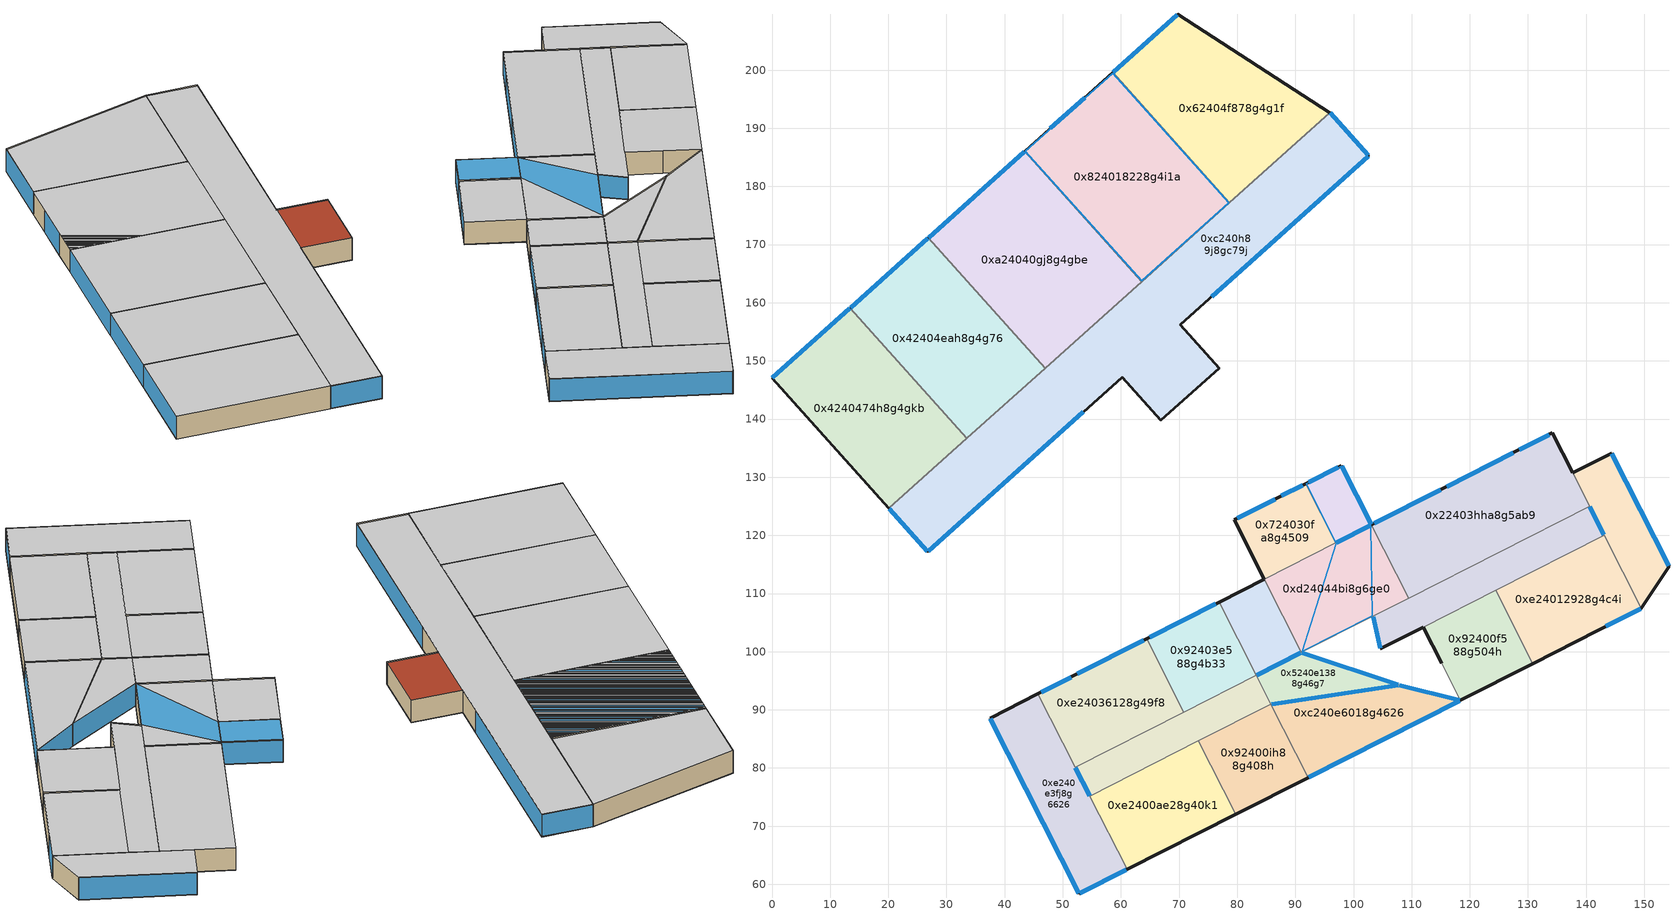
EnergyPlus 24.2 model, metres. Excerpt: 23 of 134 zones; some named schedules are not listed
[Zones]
0xe240e3fj8g6626
 floor to 0xe22093fj886b26 (Generic Roof): 52.14,80.12 54.66,75.16 61.05,62.56 52.8,58.37 37.49,88.54 45.74,92.73 z10; 52.14,80.12 54.66,75.16 61.05,62.56 52.8,58.37 37.49,88.54 45.74,92.73 z10
 wall outside (Generic Roof): 61.05,62.56 52.8,58.37 37.49,88.54 45.74,92.73 z10:15
 wall to 0x92404cj58g6g7k (Generic Roof): 52.14,80.12 54.66,75.16 z10:15
 wall to 0xe2400ae28g40k1 (Generic Roof): 54.66,75.16 61.05,62.56 z10:15
 wall to 0xe24036128g49f8 (Generic Roof): 45.74,92.73 52.14,80.12 z10:15
 window (0xj0fh): 60.96,62.51 52.89,58.42 / 52.75,58.46 37.54,88.45 z10.1:14.9
 window inside (0xj0fh): 52.19,80.03 54.61,75.25 z10.1:14.9
 ceiling to 0xe270e3fj836626 (Generic Roof): 52.14,80.12 45.74,92.73 37.49,88.54 52.8,58.37 61.05,62.56 54.66,75.16 z15; 52.14,80.12 45.74,92.73 37.49,88.54 52.8,58.37 61.05,62.56 54.66,75.16 z15
0x724030fa8g4509
 floor to 0x722000fa884009 (Generic Roof): 84.65,112.46 96.94,118.7 91.77,128.9 79.48,122.66 z10; 84.65,112.46 96.94,118.7 91.77,128.9 79.48,122.66 z10
 wall outside (Generic Roof): 84.65,112.46 79.48,122.66 91.77,128.9 z10:15
 wall to 0x3240c4hf8g4g8e (Generic Roof): 91.77,128.9 96.94,118.7 z10:15
 wall to 0xd24044bi8g6ge0 (Generic Roof): 96.94,118.7 84.65,112.46 z10:15
 window (0xj0fh): 87.6,126.78 91.23,128.63 / 80.01,122.93 86.53,126.24 z10.6:14.4
 ceiling to 0x727030fa834509 (Generic Roof): 84.65,112.46 79.48,122.66 91.77,128.9 96.94,118.7 z15; 84.65,112.46 79.48,122.66 91.77,128.9 96.94,118.7 z15
0x4240474h8g4gkb
 floor to 0x4220474h884gkb (Generic Roof): 20.09,124.65 0,147.04 13.43,159.09 33.52,136.7 z10; 20.09,124.65 0,147.04 13.43,159.09 33.52,136.7 z10
 wall outside (Generic Roof): 20.09,124.65 0,147.04 13.43,159.09 z10:15
 wall to 0xc240h89j8gc79j (Generic Roof): 33.52,136.7 20.09,124.65 z10:15
 wall to 0x42404eah8g4g76 (Generic Roof): 13.43,159.09 33.52,136.7 z10:15
 window (0xj0fh): 0.07,147.11 13.36,159.02 z10.1:14.9
 ceiling to 0x4270474h834gkb (Generic Roof): 20.09,124.65 33.52,136.7 13.43,159.09 0,147.04 z15; 20.09,124.65 33.52,136.7 13.43,159.09 0,147.04 z15
0xc240h89j8gc79j
 floor to 0xj220ej1688652f (Generic Roof): 46.95,148.75 33.52,136.7 20.09,124.65 26.77,117.2 53.63,141.3 60.21,147.21 z10; 46.95,148.75 33.52,136.7 20.09,124.65 26.77,117.2 53.63,141.3 60.21,147.21 z10
 floor to 0x8220jeg4888075 (Generic Roof): 70.23,156.2 75.51,160.94 102.61,185.26 95.94,192.7 78.66,177.2 63.55,163.64 46.95,148.75 60.21,147.21 z10; 70.23,156.2 75.51,160.94 102.61,185.26 95.94,192.7 78.66,177.2 63.55,163.64 46.95,148.75 60.21,147.21 z10
 floor to 0x7220ed1c8885ih (Generic Roof): 60.21,147.21 66.89,139.77 76.9,148.75 70.23,156.2 z10; 60.21,147.21 66.89,139.77 76.9,148.75 70.23,156.2 z10
 wall outside (Generic Roof): 95.94,192.7 102.61,185.26 70.23,156.2 76.9,148.75 66.89,139.77 60.21,147.21 26.77,117.2 20.09,124.65 z10:15
 wall to 0x824018228g4i1a (Generic Roof): 63.55,163.64 78.66,177.2 z10:15
 wall to 0x62404f878g4g1f (Generic Roof): 78.66,177.2 95.94,192.7 z10:15
 wall to 0x42404eah8g4g76 (Generic Roof): 33.52,136.7 46.95,148.75 z10:15
 wall to 0xa24040gj8g4gbe (Generic Roof): 46.95,148.75 63.55,163.64 z10:15
 window (0xj0fh): 96.01,192.63 102.54,185.33 / 26.7,117.27 20.16,124.58 / 53.55,141.24 26.84,117.27 / 102.54,185.19 75.59,161.01 z10.1:14.9
 ceiling to 0x6270c6bb838ji3 (Generic Roof): 26.77,117.2 20.09,124.65 33.52,136.7 46.95,148.75 63.55,163.64 78.66,177.2 95.94,192.7 102.61,185.26 75.51,160.94 70.23,156.2 60.21,147.21 53.63,141.3 z15; 26.77,117.2 20.09,124.65 33.52,136.7 46.95,148.75 63.55,163.64 78.66,177.2 95.94,192.7 102.61,185.26 75.51,160.94 70.23,156.2 60.21,147.21 53.63,141.3 z15
 roof outside (Generic Roof): 66.89,139.77 60.21,147.21 70.23,156.2 76.9,148.75 z15; 66.89,139.77 60.21,147.21 70.23,156.2 76.9,148.75 z15
0x824018228g4i1a
 floor to 0x82201822884i1a (Generic Roof): 63.55,163.64 53.87,174.43 43.45,186.03 47.82,189.95 53.84,195.35 58.57,199.6 68.62,188.4 78.66,177.2 z10; 63.55,163.64 53.87,174.43 43.45,186.03 47.82,189.95 53.84,195.35 58.57,199.6 68.62,188.4 78.66,177.2 z10
 wall outside (Generic Roof): 43.45,186.03 58.57,199.6 z10:15
 wall to 0xa24040gj8g4gbe (Generic Roof): 63.55,163.64 43.45,186.03 z10:15
 wall to 0x62404f878g4g1f (Generic Roof): 58.57,199.6 78.66,177.2 z10:15
 window (0xj0fh): 47.89,190.02 53.76,195.29 z10.1:14.9
 ceiling to 0x82701822834i1a (Generic Roof): 63.55,163.64 78.66,177.2 58.57,199.6 43.45,186.03 z15
 skylight inside (0xj0fh): 58.56,199.46 43.59,186.02 63.56,163.78 78.52,177.21 z15
0xa24040gj8g4gbe
 floor to 0xa22040gj884gbe (Generic Roof): 46.95,148.75 26.86,171.14 43.45,186.03 53.87,174.43 63.55,163.64 z10; 46.95,148.75 26.86,171.14 43.45,186.03 53.87,174.43 63.55,163.64 z10
 wall outside (Generic Roof): 26.86,171.14 43.45,186.03 z10:15
 wall to 0x42404eah8g4g76 (Generic Roof): 46.95,148.75 26.86,171.14 z10:15
 window (0xj0fh): 26.93,171.21 43.38,185.96 z10.1:14.9
 ceiling to 0xa27040gj834gbe (Generic Roof): 46.95,148.75 63.55,163.64 53.87,174.43 43.45,186.03 26.86,171.14 z15; 46.95,148.75 63.55,163.64 53.87,174.43 43.45,186.03 26.86,171.14 z15
0x62404f878g4g1f
 floor to 0x62204f87884g1f (Generic Roof): 78.66,177.2 95.94,192.7 69.74,209.61 58.57,199.6 68.62,188.4 z10; 78.66,177.2 95.94,192.7 69.74,209.61 58.57,199.6 68.62,188.4 z10
 wall outside (Generic Roof): 58.57,199.6 69.74,209.61 95.94,192.7 z10:15
 window (0xj0fh): 58.64,199.67 69.67,209.54 z10.1:14.9
 ceiling to 0x62704f87834g1f (Generic Roof): 78.66,177.2 68.62,188.4 58.57,199.6 69.74,209.61 95.94,192.7 z15; 78.66,177.2 68.62,188.4 58.57,199.6 69.74,209.61 95.94,192.7 z15
0x42404eah8g4g76
 floor to 0x42204eah884g76 (Generic Roof): 33.52,136.7 13.43,159.09 26.86,171.14 46.95,148.75 z10; 33.52,136.7 13.43,159.09 26.86,171.14 46.95,148.75 z10
 wall outside (Generic Roof): 13.43,159.09 26.86,171.14 z10:15
 window (0xj0fh): 13.5,159.16 26.79,171.07 z10.1:14.9
 ceiling to 0x42704eah834g76 (Generic Roof): 33.52,136.7 46.95,148.75 26.86,171.14 13.43,159.09 z15; 33.52,136.7 46.95,148.75 26.86,171.14 13.43,159.09 z15
0x92404cj58g6g7k
 floor to 0x92204cj5886g7k (Generic Roof): 54.66,75.16 73.34,84.64 85.8,90.96 83.28,95.93 70.82,89.61 52.14,80.12 z10; 54.66,75.16 73.34,84.64 85.8,90.96 83.28,95.93 70.82,89.61 52.14,80.12 z10
 wall to 0x92403e588g4b33 (Generic Roof): 70.82,89.61 83.28,95.93 z10:15
 wall to 0x5240e1388g46g7 (Generic Roof): 83.28,95.93 85.8,90.96 z10:15
 wall to 0xe24036128g49f8 (Generic Roof): 52.14,80.12 70.82,89.61 z10:15
 wall to 0xe2400ae28g40k1 (Generic Roof): 73.34,84.64 54.66,75.16 z10:15
 wall to 0x92400ih88g408h (Generic Roof): 85.8,90.96 73.34,84.64 z10:15
 ceiling to 0x92704cj5836g7k (Generic Roof): 54.66,75.16 52.14,80.12 70.82,89.61 83.28,95.93 85.8,90.96 73.34,84.64 z15; 54.66,75.16 52.14,80.12 70.82,89.61 83.28,95.93 85.8,90.96 73.34,84.64 z15
0xc240e6018g4626
 floor to 0xe220c8hf88c7g8 (Generic Roof): 85.8,90.96 92.2,78.36 118.37,91.64 107.77,94.27 z10; 85.8,90.96 92.2,78.36 118.37,91.64 107.77,94.27 z10
 wall outside (Generic Roof): 118.37,91.64 92.2,78.36 z10:15
 wall to 0x12404c388g3g31 (Generic Roof): 107.77,94.27 118.37,91.64 z10:15
 wall to 0x5240e1388g46g7 (Generic Roof): 85.8,90.96 107.77,94.27 z10:15
 wall to 0x92400ih88g408h (Generic Roof): 92.2,78.36 85.8,90.96 z10:15
 window inside (0xj0fh): 107.87,94.25 118.27,91.66 / 85.9,90.97 107.67,94.26 z10.1:14.9
 window (0xj0fh): 118.28,91.59 92.29,78.41 z10.1:14.9
 ceiling to 0xc270e601834626 (Generic Roof): 85.8,90.96 107.77,94.27 118.37,91.64 92.2,78.36 z15; 85.8,90.96 107.77,94.27 118.37,91.64 92.2,78.36 z15
0xb2409ea58g7bkg
 floor to 0xb220eea58876kg (Generic Roof): 140.6,125.01 109.46,109.2 103.34,106.1 104.61,100.5 111.98,104.24 124.44,110.56 143.12,120.04 z10; 140.6,125.01 109.46,109.2 103.34,106.1 104.61,100.5 111.98,104.24 124.44,110.56 143.12,120.04 z10
 wall outside (Generic Roof): 111.98,104.24 104.61,100.5 z10:15
 wall to 0x1240956h8g3b9d (Generic Roof): 104.61,100.5 103.34,106.1 z10:15
 wall to 0x824096gc8g6b02 (Generic Roof): 140.6,125.01 143.12,120.04 z10:15
 wall to 0xd24044bi8g6ge0 (Generic Roof): 103.34,106.09 109.46,109.2 z10:15
 wall to 0x22403hha8g5ab9 (Generic Roof): 109.46,109.2 140.6,125.01 z10:15
 wall to 0xe24012928g4c4i (Generic Roof): 143.12,120.04 124.44,110.56 z10:15
 wall to 0x92400f588g504h (Generic Roof): 124.44,110.56 111.98,104.24 z10:15
 window inside (0xj0fh): 104.59,100.6 103.36,106 / 140.65,124.92 143.07,120.13 z10.1:14.9
 ceiling to 0xb2709ea5837bkg (Generic Roof): 140.6,125.01 143.12,120.04 124.44,110.56 111.98,104.24 104.61,100.5 103.34,106.1 109.46,109.2 z15; 140.6,125.01 143.12,120.04 124.44,110.56 111.98,104.24 104.61,100.5 103.34,106.1 109.46,109.2 z15
0x824096gc8g6b02
 floor to 0x822096gc886b02 (Generic Roof): 143.12,120.04 140.6,125.01 137.68,130.76 144.38,134.16 154.25,114.69 149.52,107.44 z10; 143.12,120.04 140.6,125.01 137.68,130.76 144.38,134.16 154.25,114.69 149.52,107.44 z10
 wall outside (Generic Roof): 137.68,130.76 144.38,134.16 154.25,114.69 149.52,107.44 z10:15
 wall to 0x22403hha8g5ab9 (Generic Roof): 140.6,125.01 137.68,130.76 z10:15
 wall to 0xe24012928g4c4i (Generic Roof): 149.52,107.44 143.12,120.04 z10:15
 window (0xj0fh): 144.43,134.07 154.2,114.78 z10.1:14.9
 ceiling to 0x827096gc836b02 (Generic Roof): 143.12,120.04 149.52,107.44 154.25,114.69 144.38,134.16 137.68,130.76 140.6,125.01 z15; 143.12,120.04 149.52,107.44 154.25,114.69 144.38,134.16 137.68,130.76 140.6,125.01 z15
0x5240e1388g46g7
 floor to 0xe220c8hf88c7g8 (Generic Roof): 107.77,94.27 91.04,99.86 83.28,95.93 85.8,90.96 z10; 107.77,94.27 91.04,99.86 83.28,95.93 85.8,90.96 z10
 wall to 0x52404i7h8g4gkc (Generic Roof): 83.28,95.93 91.04,99.86 z10:15
 wall to 0x224096418g3b3g (Generic Roof): 91.04,99.86 107.77,94.27 z10:15
 window inside (0xj0fh): 83.37,95.98 90.95,99.81 / 91.13,99.83 107.68,94.3 z10.1:14.9
 ceiling to 0x5270e1388346g7 (Generic Roof): 107.77,94.27 85.8,90.96 83.28,95.93 91.04,99.86 z15; 107.77,94.27 85.8,90.96 83.28,95.93 91.04,99.86 z15
0x52404i7h8g4gkc
 floor to 0xb220ehai88669e (Generic Roof): 91.04,99.86 84.65,112.46 76.89,108.53 83.28,95.93 z10; 91.04,99.86 84.65,112.46 76.89,108.53 83.28,95.93 z10
 wall outside (Generic Roof): 76.89,108.53 84.65,112.46 z10:15
 wall to 0xd24044bi8g6ge0 (Generic Roof): 84.65,112.46 91.04,99.86 z10:15
 wall to 0x92403e588g4b33 (Generic Roof): 83.28,95.93 76.89,108.53 z10:15
 ceiling to 0x52704i7h834gkc (Generic Roof): 91.04,99.86 83.28,95.93 76.89,108.53 84.65,112.46 z15; 91.04,99.86 83.28,95.93 76.89,108.53 84.65,112.46 z15
0xd24044bi8g6ge0
 floor to 0xd22044bi886ge0 (Generic Roof): 96.94,118.7 84.65,112.46 91.04,99.86 103.34,106.1 109.46,109.2 103.06,121.81 z10; 96.94,118.7 84.65,112.46 91.04,99.86 103.34,106.1 109.46,109.2 103.06,121.81 z10
 wall to 0x3240c4hf8g4g8e (Generic Roof): 96.94,118.7 103.06,121.81 z10:15
 wall to 0x1240956h8g3b9d (Generic Roof): 103.34,106.09 91.04,99.86 z10:15
 wall to 0x22403hha8g5ab9 (Generic Roof): 103.06,121.81 109.46,109.2 z10:15
 window inside (0xj0fh): 97.03,118.75 102.97,121.76 z10.1:14.9
 ceiling to 0xd27044bi836ge0 (Generic Roof): 103.06,121.81 109.46,109.2 103.34,106.09 91.04,99.86 84.65,112.46 96.94,118.7 z15
 skylight inside (0xj0fh): 97.02,118.63 91.21,100.06 103.24,106.15 102.96,121.65 z15
0x3240c4hf8g4g8e
 floor to 0x322094hf884b8e (Generic Roof): 103.06,121.81 97.89,132 91.77,128.9 96.94,118.7 z10; 103.06,121.81 97.89,132 91.77,128.9 96.94,118.7 z10
 wall outside (Generic Roof): 91.77,128.9 97.89,132 103.06,121.81 z10:15
 window (0xj0fh): 92.31,129.17 97.36,131.73 z10.6:14.4; 97.94,131.91 103.01,121.9 z10.1:14.9
 ceiling to 0x3270c4hf834g8e (Generic Roof): 96.94,118.7 91.77,128.9 97.89,132 103.06,121.81 z15
 skylight inside (0xj0fh): 91.9,128.86 97.85,131.87 102.93,121.85 96.98,118.83 z15
0xe2400ae28g40k1
 floor to 0xe2200bd2885006 (Generic Roof): 61.05,62.56 67.28,65.72 79.74,72.04 73.34,84.64 54.66,75.16 z10; 61.05,62.56 67.28,65.72 79.74,72.04 73.34,84.64 54.66,75.16 z10
 wall outside (Generic Roof): 79.74,72.04 61.05,62.56 z10:15
 wall to 0x92400ih88g408h (Generic Roof): 73.34,84.64 79.74,72.04 z10:15
 ceiling to 0xe2700ae28340k1 (Generic Roof): 61.05,62.56 54.66,75.16 73.34,84.64 79.74,72.04 z15; 61.05,62.56 54.66,75.16 73.34,84.64 79.74,72.04 z15
0x92403e588g4b33
 floor to 0x92204e58884g33 (Generic Roof): 70.82,89.61 83.28,95.93 76.89,108.53 64.43,102.21 z10; 70.82,89.61 83.28,95.93 76.89,108.53 64.43,102.21 z10
 wall outside (Generic Roof): 64.43,102.21 76.89,108.53 z10:15
 wall to 0xe24036128g49f8 (Generic Roof): 70.82,89.61 64.43,102.21 z10:15
 window (0xj0fh): 64.97,102.48 76.35,108.26 z10.6:14.4
 ceiling to 0x92703e58834b33 (Generic Roof): 70.82,89.61 64.43,102.21 76.89,108.53 83.28,95.93 z15; 70.82,89.61 64.43,102.21 76.89,108.53 83.28,95.93 z15
0xe24036128g49f8
 floor to 0xe2204612884gf8 (Generic Roof): 52.14,80.12 70.82,89.61 64.43,102.21 45.74,92.73 z10; 52.14,80.12 70.82,89.61 64.43,102.21 45.74,92.73 z10
 wall outside (Generic Roof): 45.74,92.73 64.43,102.21 z10:15
 window (0xj0fh): 46.28,93 51.44,95.62 / 52.51,96.16 63.9,101.94 z10.6:14.4
 ceiling to 0xe27036128349f8 (Generic Roof): 52.14,80.12 45.74,92.73 64.43,102.21 70.82,89.61 z15; 52.14,80.12 45.74,92.73 64.43,102.21 70.82,89.61 z15
0x92400ih88g408h
 floor to 0x92200ih888408h (Generic Roof): 79.74,72.04 92.2,78.36 85.8,90.96 73.34,84.64 z10; 79.74,72.04 92.2,78.36 85.8,90.96 73.34,84.64 z10
 wall outside (Generic Roof): 92.2,78.36 79.74,72.04 z10:15
 ceiling to 0x92700ih883408h (Generic Roof): 79.74,72.04 73.34,84.64 85.8,90.96 92.2,78.36 z15; 79.74,72.04 73.34,84.64 85.8,90.96 92.2,78.36 z15
0x22403hha8g5ab9
 floor to 0x22204hha885gb9 (Generic Roof): 109.46,109.2 140.6,125.01 137.68,130.76 134.21,137.61 103.06,121.81 z10; 109.46,109.2 140.6,125.01 137.68,130.76 134.21,137.61 103.06,121.81 z10
 wall outside (Generic Roof): 103.06,121.81 134.21,137.61 137.68,130.76 z10:15
 window (0xj0fh): 103.6,122.08 114.99,127.86 / 116.06,128.4 127.45,134.18 / 128.52,134.72 133.67,137.34 z10.6:14.4
 ceiling to 0x22703hha835ab9 (Generic Roof): 109.46,109.2 103.06,121.81 134.21,137.61 137.68,130.76 140.6,125.01 z15; 109.46,109.2 103.06,121.81 134.21,137.61 137.68,130.76 140.6,125.01 z15
0xe24012928g4c4i
 floor to 0xe2204292885g43 (Generic Roof): 130.83,97.96 137.06,101.12 143.29,104.28 149.52,107.44 143.12,120.04 124.44,110.56 z10; 130.83,97.96 137.06,101.12 143.29,104.28 149.52,107.44 143.12,120.04 124.44,110.56 z10
 wall outside (Generic Roof): 149.52,107.44 130.83,97.96 z10:15
 wall to 0x92400f588g504h (Generic Roof): 130.83,97.96 124.44,110.56 z10:15
 window (0xj0fh): 149.43,107.39 143.38,104.33 z10.1:14.9
 ceiling to 0xe2701292834c4i (Generic Roof): 130.83,97.96 124.44,110.56 143.12,120.04 149.52,107.44 143.29,104.28 z15; 130.83,97.96 124.44,110.56 143.12,120.04 149.52,107.44 143.29,104.28 z15
0x92400f588g504h
 floor to 0x92200f5888504h (Generic Roof): 118.37,91.64 115.14,98.01 111.98,104.24 124.44,110.56 130.83,97.96 z10; 118.37,91.64 115.14,98.01 111.98,104.24 124.44,110.56 130.83,97.96 z10
 wall outside (Generic Roof): 130.83,97.96 118.37,91.64 / 115.14,98.01 111.98,104.24 z10:15
 wall to 0x12404c388g3g31 (Generic Roof): 118.37,91.64 115.14,98.01 z10:15
 ceiling to 0x92700f5883504h (Generic Roof): 118.37,91.64 130.83,97.96 124.44,110.56 111.98,104.24 115.14,98.01 z15; 118.37,91.64 130.83,97.96 124.44,110.56 111.98,104.24 115.14,98.01 z15
[Building]
unnamed: North Axis=0; Terrain=City; Solar Distribution=FullExteriorWithReflections
[Site:Location]
Site 1: Latitude=0; Longitude=0; Time Zone=0; Elevation=0
[SizingPeriod:DesignDay] Day of Month=21; DryBulb Temperature Range Modifier Type=DefaultMultipliers; Barometric Pressure=101097; Wind Direction=0; Rain Indicator=No; Snow Indicator=No; Daylight Saving Time Indicator=No; Solar Model Indicator=ASHRAEClearSky; Begin Environment Reset Mode=FullResetAtBeginEnvironment
Name | Month | Day Type | Maximum DryBulb Temperature | Daily DryBulb Temperature Range | Humidity Condition Type | Wetbulb or DewPoint at Maximum DryBulb | Wind Speed | Sky Clearness
Suzhou Ann Clg .4% Condns DP=>MDB | 8 | SummerDesignDay | 34.8 | 6.7 | Dewpoint | 27.6 | 3.35 | 1
Suzhou Ann Htg 99.6% Condns DB | 1 | WinterDesignDay | -4 | 0 | Wetbulb | -4 | 6.71 | 0
[Site:WaterMainsTemperature]
Calculation Method=CorrelationFromWeatherFile
[Material] Thermal Absorptance=0.9
Name | Roughness | Thickness | Conductivity | Density | Specific Heat | Solar Absorptance | Visible Absorptance
Generic 50mm Insulation | MediumRough | 0.05 | 0.03 | 43 | 1210 | 0.7 | 0.7
Generic Acoustic Tile | MediumSmooth | 0.02 | 0.06 | 368 | 590 | 0.2 | 0.2
Generic Ceiling Air Gap | Smooth | 0.1 | 0.556 | 1.28 | 1000 | 0.7 | 0.7
Generic LW Concrete | MediumRough | 0.1 | 0.53 | 1280 | 840 | 0.8 | 0.8
Generic Roof Membrane | MediumRough | 0.01 | 0.16 | 1120 | 1460 | 0.65 | 0.65
[WINDOWMATERIAL:SIMPLEGLAZINGSYSTEM]
g_0xg745: UFactor=1.8; Solar Heat Gain Coefficient=0.4; Visible Transmittance=0.744
[Construction]
Generic Roof: Generic Roof Membrane, Generic 50mm Insulation, Generic LW Concrete, Generic Ceiling Air Gap, Generic Acoustic Tile
[CONSTRUCTION]
0xj0fh: g_0xg745
[ZONE] Type=1; Multiplier=1; Ceiling Height=4; Part of Total Floor Area=Yes
Name | Volume | Floor Area
0x92400f588g504h | 986.888 | 197.378
0xe2400ae28g40k1; 0xe24012928g4c4i | 1480.28 | 296.056
0x92400ih88g408h | 987.22 | 197.444
0x92404cj58g6g7k | 972.505 | 194.501
0xc240e6018g4626 | 1269 | 253.801
0x5240e1388g46g7 | 566.649 | 113.33
0xe240e3fj8g6626 | 1565.47 | 313.095
0xe24036128g49f8 | 1480.9 | 296.181
0xb2409ea58g7bkg | 1182.82 | 236.565
0x92403e588g4b33 | 986.904 | 197.381
0x52404i7h8g4gkc | 614.443 | 122.889
0x724030fa8g4509 | 788.094 | 157.619
0xd24044bi8g6ge0 | 1459.64 | 291.928
0x22403hha8g5ab9 | 2468.15 | 493.631
0x3240c4hf8g4g8e | 392.231 | 78.4463
0x824096gc8g6b02 | 900.48 | 180.096
0x824018228g4i1a | 3055.45 | 611.0891
0xc240h89j8gc79j | 5767.89 | 1153.58
0x62404f878g4g1f | 2874.03 | 574.807
0x4240474h8g4gkb; 0x42404eah8g4g76 | 2713.911 | 542.7822
0xa24040gj8g4gbe | 3353.883 | 670.777
[PEOPLE] Number of People Calculation Method=People/Area; People per Floor Area=0.0565; Fraction Radiant=0.3; Sensible Heat Fraction=autocalculate; Carbon Dioxide Generation Rate=3.82e-08; Enable ASHRAE 55 Comfort Warnings=No; Mean Radiant Temperature Calculation Type=EnclosureAveraged; Clothing Insulation Calculation Method=ClothingInsulationSchedule; Cold Stress Temperature Threshold=15.56; Heat Stress Temperature Threshold=30
Name | Zone or ZoneList or Space or SpaceList | Number of People Schedule | Activity Level Schedule
0x92400f588g504h_People | 0x92400f588g504h | 0x92400f588g504hPeopleNumber_of_People_Schedule_Name | 0x92400f588g504hPeopleActivity_Level_Schedule_Name
0xe2400ae28g40k1_People | 0xe2400ae28g40k1 | 0xe2400ae28g40k1PeopleNumber_of_People_Schedule_Name | 0xe2400ae28g40k1PeopleActivity_Level_Schedule_Name
0x92400ih88g408h_People | 0x92400ih88g408h | 0x92400ih88g408hPeopleNumber_of_People_Schedule_Name | 0x92400ih88g408hPeopleActivity_Level_Schedule_Name
0x92404cj58g6g7k_People | 0x92404cj58g6g7k | 0x92404cj58g6g7kPeopleNumber_of_People_Schedule_Name | 0x92404cj58g6g7kPeopleActivity_Level_Schedule_Name
0xc240e6018g4626_People | 0xc240e6018g4626 | 0xc240e6018g4626PeopleNumber_of_People_Schedule_Name | 0xc240e6018g4626PeopleActivity_Level_Schedule_Name
0x5240e1388g46g7_People | 0x5240e1388g46g7 | 0x5240e1388g46g7PeopleNumber_of_People_Schedule_Name | 0x5240e1388g46g7PeopleActivity_Level_Schedule_Name
0xe240e3fj8g6626_People | 0xe240e3fj8g6626 | 0xe240e3fj8g6626PeopleNumber_of_People_Schedule_Name | 0xe240e3fj8g6626PeopleActivity_Level_Schedule_Name
0xe24036128g49f8_People | 0xe24036128g49f8 | 0xe24036128g49f8PeopleNumber_of_People_Schedule_Name | 0xe24036128g49f8PeopleActivity_Level_Schedule_Name
0xe24012928g4c4i_People | 0xe24012928g4c4i | 0xe24012928g4c4iPeopleNumber_of_People_Schedule_Name | 0xe24012928g4c4iPeopleActivity_Level_Schedule_Name
0xb2409ea58g7bkg_People | 0xb2409ea58g7bkg | 0xb2409ea58g7bkgPeopleNumber_of_People_Schedule_Name | 0xb2409ea58g7bkgPeopleActivity_Level_Schedule_Name
0x92403e588g4b33_People | 0x92403e588g4b33 | 0x92403e588g4b33PeopleNumber_of_People_Schedule_Name | 0x92403e588g4b33PeopleActivity_Level_Schedule_Name
0x52404i7h8g4gkc_People | 0x52404i7h8g4gkc | 0x52404i7h8g4gkcPeopleNumber_of_People_Schedule_Name | 0x52404i7h8g4gkcPeopleActivity_Level_Schedule_Name
0x724030fa8g4509_People | 0x724030fa8g4509 | 0x724030fa8g4509PeopleNumber_of_People_Schedule_Name | 0x724030fa8g4509PeopleActivity_Level_Schedule_Name
0xd24044bi8g6ge0_People | 0xd24044bi8g6ge0 | 0xd24044bi8g6ge0PeopleNumber_of_People_Schedule_Name | 0xd24044bi8g6ge0PeopleActivity_Level_Schedule_Name
0x22403hha8g5ab9_People | 0x22403hha8g5ab9 | 0x22403hha8g5ab9PeopleNumber_of_People_Schedule_Name | 0x22403hha8g5ab9PeopleActivity_Level_Schedule_Name
0x3240c4hf8g4g8e_People | 0x3240c4hf8g4g8e | 0x3240c4hf8g4g8ePeopleNumber_of_People_Schedule_Name | 0x3240c4hf8g4g8ePeopleActivity_Level_Schedule_Name
0x824096gc8g6b02_People | 0x824096gc8g6b02 | 0x824096gc8g6b02PeopleNumber_of_People_Schedule_Name | 0x824096gc8g6b02PeopleActivity_Level_Schedule_Name
0x824018228g4i1a_People | 0x824018228g4i1a | 0x824018228g4i1aPeopleNumber_of_People_Schedule_Name | 0x824018228g4i1aPeopleActivity_Level_Schedule_Name
0xc240h89j8gc79j_People | 0xc240h89j8gc79j | 0xc240h89j8gc79jPeopleNumber_of_People_Schedule_Name | 0xc240h89j8gc79jPeopleActivity_Level_Schedule_Name
0x62404f878g4g1f_People | 0x62404f878g4g1f | 0x62404f878g4g1fPeopleNumber_of_People_Schedule_Name | 0x62404f878g4g1fPeopleActivity_Level_Schedule_Name
0x4240474h8g4gkb_People | 0x4240474h8g4gkb | 0x4240474h8g4gkbPeopleNumber_of_People_Schedule_Name | 0x4240474h8g4gkbPeopleActivity_Level_Schedule_Name
0x42404eah8g4g76_People | 0x42404eah8g4g76 | 0x42404eah8g4g76PeopleNumber_of_People_Schedule_Name | 0x42404eah8g4g76PeopleActivity_Level_Schedule_Name
0xa24040gj8g4gbe_People | 0xa24040gj8g4gbe | 0xa24040gj8g4gbePeopleNumber_of_People_Schedule_Name | 0xa24040gj8g4gbePeopleActivity_Level_Schedule_Name
[LIGHTS] Design Level Calculation Method=Watts/Area; Watts per Floor Area=10.55; Return Air Fraction=0; Fraction Radiant=0.7; Fraction Visible=0.2; Fraction Replaceable=1; EndUse Subcategory=General; Return Air Fraction Calculated from Plenum Temperature=No; Return Air Fraction Function of Plenum Temperature Coefficient 1=0; Return Air Fraction Function of Plenum Temperature Coefficient 2=0
Name | Zone or ZoneList or Space or SpaceList | Schedule
0x92400f588g504h_Lights | 0x92400f588g504h | 0x92400f588g504hLightsSchedule_Name
0xe2400ae28g40k1_Lights | 0xe2400ae28g40k1 | 0xe2400ae28g40k1LightsSchedule_Name
0x92400ih88g408h_Lights | 0x92400ih88g408h | 0x92400ih88g408hLightsSchedule_Name
0x92404cj58g6g7k_Lights | 0x92404cj58g6g7k | 0x92404cj58g6g7kLightsSchedule_Name
0xc240e6018g4626_Lights | 0xc240e6018g4626 | 0xc240e6018g4626LightsSchedule_Name
0x5240e1388g46g7_Lights | 0x5240e1388g46g7 | 0x5240e1388g46g7LightsSchedule_Name
0xe240e3fj8g6626_Lights | 0xe240e3fj8g6626 | 0xe240e3fj8g6626LightsSchedule_Name
0xe24036128g49f8_Lights | 0xe24036128g49f8 | 0xe24036128g49f8LightsSchedule_Name
0xe24012928g4c4i_Lights | 0xe24012928g4c4i | 0xe24012928g4c4iLightsSchedule_Name
0xb2409ea58g7bkg_Lights | 0xb2409ea58g7bkg | 0xb2409ea58g7bkgLightsSchedule_Name
0x92403e588g4b33_Lights | 0x92403e588g4b33 | 0x92403e588g4b33LightsSchedule_Name
0x52404i7h8g4gkc_Lights | 0x52404i7h8g4gkc | 0x52404i7h8g4gkcLightsSchedule_Name
0x724030fa8g4509_Lights | 0x724030fa8g4509 | 0x724030fa8g4509LightsSchedule_Name
0xd24044bi8g6ge0_Lights | 0xd24044bi8g6ge0 | 0xd24044bi8g6ge0LightsSchedule_Name
0x22403hha8g5ab9_Lights | 0x22403hha8g5ab9 | 0x22403hha8g5ab9LightsSchedule_Name
0x3240c4hf8g4g8e_Lights | 0x3240c4hf8g4g8e | 0x3240c4hf8g4g8eLightsSchedule_Name
0x824096gc8g6b02_Lights | 0x824096gc8g6b02 | 0x824096gc8g6b02LightsSchedule_Name
0x824018228g4i1a_Lights | 0x824018228g4i1a | 0x824018228g4i1aLightsSchedule_Name
0xc240h89j8gc79j_Lights | 0xc240h89j8gc79j | 0xc240h89j8gc79jLightsSchedule_Name
0x62404f878g4g1f_Lights | 0x62404f878g4g1f | 0x62404f878g4g1fLightsSchedule_Name
0x4240474h8g4gkb_Lights | 0x4240474h8g4gkb | 0x4240474h8g4gkbLightsSchedule_Name
0x42404eah8g4g76_Lights | 0x42404eah8g4g76 | 0x42404eah8g4g76LightsSchedule_Name
0xa24040gj8g4gbe_Lights | 0xa24040gj8g4gbe | 0xa24040gj8g4gbeLightsSchedule_Name
[ELECTRICEQUIPMENT] Design Level Calculation Method=Watts/Area; Watts per Floor Area=10.33; Fraction Latent=0; Fraction Radiant=0.5; Fraction Lost=0; EndUse Subcategory=Electric Equipment
Name | Zone or ZoneList or Space or SpaceList | Schedule
0x92400f588g504h_Equipment | 0x92400f588g504h | 0x92400f588g504hElectricEquipmentSchedule_Name
0xe2400ae28g40k1_Equipment | 0xe2400ae28g40k1 | 0xe2400ae28g40k1ElectricEquipmentSchedule_Name
0x92400ih88g408h_Equipment | 0x92400ih88g408h | 0x92400ih88g408hElectricEquipmentSchedule_Name
0x92404cj58g6g7k_Equipment | 0x92404cj58g6g7k | 0x92404cj58g6g7kElectricEquipmentSchedule_Name
0xc240e6018g4626_Equipment | 0xc240e6018g4626 | 0xc240e6018g4626ElectricEquipmentSchedule_Name
0x5240e1388g46g7_Equipment | 0x5240e1388g46g7 | 0x5240e1388g46g7ElectricEquipmentSchedule_Name
0xe240e3fj8g6626_Equipment | 0xe240e3fj8g6626 | 0xe240e3fj8g6626ElectricEquipmentSchedule_Name
0xe24036128g49f8_Equipment | 0xe24036128g49f8 | 0xe24036128g49f8ElectricEquipmentSchedule_Name
0xe24012928g4c4i_Equipment | 0xe24012928g4c4i | 0xe24012928g4c4iElectricEquipmentSchedule_Name
0xb2409ea58g7bkg_Equipment | 0xb2409ea58g7bkg | 0xb2409ea58g7bkgElectricEquipmentSchedule_Name
0x92403e588g4b33_Equipment | 0x92403e588g4b33 | 0x92403e588g4b33ElectricEquipmentSchedule_Name
0x52404i7h8g4gkc_Equipment | 0x52404i7h8g4gkc | 0x52404i7h8g4gkcElectricEquipmentSchedule_Name
0x724030fa8g4509_Equipment | 0x724030fa8g4509 | 0x724030fa8g4509ElectricEquipmentSchedule_Name
0xd24044bi8g6ge0_Equipment | 0xd24044bi8g6ge0 | 0xd24044bi8g6ge0ElectricEquipmentSchedule_Name
0x22403hha8g5ab9_Equipment | 0x22403hha8g5ab9 | 0x22403hha8g5ab9ElectricEquipmentSchedule_Name
0x3240c4hf8g4g8e_Equipment | 0x3240c4hf8g4g8e | 0x3240c4hf8g4g8eElectricEquipmentSchedule_Name
0x824096gc8g6b02_Equipment | 0x824096gc8g6b02 | 0x824096gc8g6b02ElectricEquipmentSchedule_Name
0x824018228g4i1a_Equipment | 0x824018228g4i1a | 0x824018228g4i1aElectricEquipmentSchedule_Name
0xc240h89j8gc79j_Equipment | 0xc240h89j8gc79j | 0xc240h89j8gc79jElectricEquipmentSchedule_Name
0x62404f878g4g1f_Equipment | 0x62404f878g4g1f | 0x62404f878g4g1fElectricEquipmentSchedule_Name
0x4240474h8g4gkb_Equipment | 0x4240474h8g4gkb | 0x4240474h8g4gkbElectricEquipmentSchedule_Name
0x42404eah8g4g76_Equipment | 0x42404eah8g4g76 | 0x42404eah8g4g76ElectricEquipmentSchedule_Name
0xa24040gj8g4gbe_Equipment | 0xa24040gj8g4gbe | 0xa24040gj8g4gbeElectricEquipmentSchedule_Name
[ZONEINFILTRATION:DESIGNFLOWRATE] Design Flow Rate Calculation Method=Flow/Zone; Flow Rate per Exterior Surface Area=0.0002266; Constant Term Coefficient=1; Temperature Term Coefficient=0; Velocity Term Coefficient=0; Velocity Squared Term Coefficient=0
Name | Zone or ZoneList or Space or SpaceList | Design Flow Rate
0x92400f588g504h_Infiltration | 0x92400f588g504h | 0.0158293
0xe2400ae28g40k1_Infiltration | 0xe2400ae28g40k1 | 0.023744
0x92400ih88g408h_Infiltration | 0x92400ih88g408h | 0.0158293
0x92404cj58g6g7k_Infiltration | 0x92404cj58g6g7k | 0
0xc240e6018g4626_Infiltration | 0xc240e6018g4626 | 0.0332498
0x5240e1388g46g7_Infiltration | 0x5240e1388g46g7 | 0
0xe240e3fj8g6626_Infiltration | 0xe240e3fj8g6626 | 0.0592994
0xe24036128g49f8_Infiltration | 0xe24036128g49f8 | 0.023744
0xe24012928g4c4i_Infiltration | 0xe24012928g4c4i | 0.0237259
0xb2409ea58g7bkg_Infiltration | 0xb2409ea58g7bkg | 0
0x92403e588g4b33_Infiltration | 0x92403e588g4b33 | 0.0158293
0x52404i7h8g4gkc_Infiltration | 0x52404i7h8g4gkc | 0.00985531
0x724030fa8g4509_Infiltration | 0x724030fa8g4509 | 0.0285729
0xd24044bi8g6ge0_Infiltration | 0xd24044bi8g6ge0 | 0
0x22403hha8g5ab9_Infiltration | 0x22403hha8g5ab9 | 0.0482734
0x3240c4hf8g4g8e_Infiltration | 0x3240c4hf8g4g8e | 0.020719
0x824096gc8g6b02_Infiltration | 0x824096gc8g6b02 | 0.0430525
0x824018228g4i1a_Infiltration | 0x824018228g4i1a | 0.0230015
0xc240h89j8gc79j_Infiltration | 0xc240h89j8gc79j | 0.22171
0x62404f878g4g1f_Infiltration | 0x62404f878g4g1f | 0.0523243
0x4240474h8g4gkb_Infiltration | 0x4240474h8g4gkb | 0.054526
0x42404eah8g4g76_Infiltration | 0x42404eah8g4g76 | 0.0204433
0xa24040gj8g4gbe_Infiltration | 0xa24040gj8g4gbe | 0.025257
[ZONEMIXING] Schedule=Always On; Design Flow Rate Calculation Method=Flow/Area; Flow Rate per Floor Area=1; Delta Temperature=0
Name | Zone or Space | Source Zone or Space
0x824018228g4i1a_0x82701822834i1a; 0x82701822834i1a_0x824018228g4i1a | 0x824018228g4i1a | 0x82701822834i1a
0xb2409ea58g7bkg_0x824096gc8g6b02; 0x824096gc8g6b02_0xb2409ea58g7bkg | 0xb2409ea58g7bkg | 0x824096gc8g6b02
0x1240956h8g3b9d_0xb2409ea58g7bkg; 0xb2409ea58g7bkg_0x1240956h8g3b9d | 0x1240956h8g3b9d | 0xb2409ea58g7bkg
0x92404cj58g6g7k_0xe240e3fj8g6626; 0xe240e3fj8g6626_0x92404cj58g6g7k | 0x92404cj58g6g7k | 0xe240e3fj8g6626
0x5240e1388g46g7_0x52404i7h8g4gkc; 0x52404i7h8g4gkc_0x5240e1388g46g7 | 0x5240e1388g46g7 | 0x52404i7h8g4gkc
0xd24044bi8g6ge0_0xd27044bi836ge0; 0xd27044bi836ge0_0xd24044bi8g6ge0 | 0xd24044bi8g6ge0 | 0xd27044bi836ge0
0x12404c388g3g31_0xc240e6018g4626; 0xc240e6018g4626_0x12404c388g3g31 | 0x12404c388g3g31 | 0xc240e6018g4626
0xc240e6018g4626_0x5240e1388g46g7; 0x5240e1388g46g7_0xc240e6018g4626 | 0xc240e6018g4626 | 0x5240e1388g46g7
0xd24044bi8g6ge0_0x3240c4hf8g4g8e; 0x3240c4hf8g4g8e_0xd24044bi8g6ge0 | 0xd24044bi8g6ge0 | 0x3240c4hf8g4g8e
0x224096418g3b3g_0x5240e1388g46g7; 0x5240e1388g46g7_0x224096418g3b3g | 0x224096418g3b3g | 0x5240e1388g46g7
0x3240c4hf8g4g8e_0x3270c4hf834g8e; 0x3270c4hf834g8e_0x3240c4hf8g4g8e | 0x3240c4hf8g4g8e | 0x3270c4hf834g8e
[DESIGNSPECIFICATION:OUTDOORAIR] Outdoor Air Method=Sum; Outdoor Air Flow per Person=0; Outdoor Air Flow per Zone Floor Area=0.000305; Outdoor Air Flow per Zone=0; Outdoor Air Flow Air Changes per Hour=0
0x12404c388g3g31; 0x224096418g3b3g; 0x1240956h8g3b9d; 0x92400f588g504h; 0xe2400ae28g40k1; 0x92400ih88g408h; 0x92404cj58g6g7k; 0xc240e6018g4626; 0x5240e1388g46g7; 0xe240e3fj8g6626; 0xe24036128g49f8; 0xe24012928g4c4i; 0xb2409ea58g7bkg; 0x92403e588g4b33; 0x52404i7h8g4gkc; 0x724030fa8g4509; 0xd24044bi8g6ge0; 0x22403hha8g5ab9; 0x3240c4hf8g4g8e; 0x824096gc8g6b02; 0x824018228g4i1a; 0xc240h89j8gc79j; 0x62404f878g4g1f; 0x4240474h8g4gkb; 0x42404eah8g4g76; 0xa24040gj8g4gbe; 0xd27044bi836ge0; 0x3270c4hf834g8e; 0x82701822834i1a
[SIZING:ZONE] Zone Cooling Design Supply Air Temperature Input Method=SupplyAirTemperature; Zone Cooling Design Supply Air Temperature=14; Zone Cooling Design Supply Air Temperature Difference=11.11; Zone Heating Design Supply Air Temperature Input Method=SupplyAirTemperature; Zone Heating Design Supply Air Temperature=40; Zone Heating Design Supply Air Temperature Difference=11.11; Zone Cooling Design Supply Air Humidity Ratio=0.0085; Zone Heating Design Supply Air Humidity Ratio=0.008; Cooling Design Air Flow Method=DesignDay; Cooling Design Air Flow Rate=0; Cooling Minimum Air Flow per Zone Floor Area=0.000762; Cooling Minimum Air Flow=0; Cooling Minimum Air Flow Fraction=0; Heating Design Air Flow Method=DesignDay; Heating Design Air Flow Rate=0; Heating Maximum Air Flow per Zone Floor Area=0.002032; Heating Maximum Air Flow=0.141576; Heating Maximum Air Flow Fraction=0.3; Account for Dedicated Outdoor Air System=No; Dedicated Outdoor Air System Control Strategy=NeutralSupplyAir; Dedicated Outdoor Air Low Setpoint Temperature for Design=autosize; Dedicated Outdoor Air High Setpoint Temperature for Design=autosize; Zone Load Sizing Method=Sensible Load Only No Latent Load; Zone Latent Cooling Design Supply Air Humidity Ratio Input Method=HumidityRatioDifference; Zone Cooling Design Supply Air Humidity Ratio Difference=0.005; Zone Latent Heating Design Supply Air Humidity Ratio Input Method=HumidityRatioDifference; Zone Humidification Design Supply Air Humidity Ratio Difference=0.005; Type of Space Sum to Use=Coincident
Name | Design Specification Outdoor Air Object
0x92400f588g504h | 0x92400f588g504h
0xe2400ae28g40k1 | 0xe2400ae28g40k1
0x92400ih88g408h | 0x92400ih88g408h
0x92404cj58g6g7k | 0x92404cj58g6g7k
0xc240e6018g4626 | 0xc240e6018g4626
0x5240e1388g46g7 | 0x5240e1388g46g7
0xe240e3fj8g6626 | 0xe240e3fj8g6626
0xe24036128g49f8 | 0xe24036128g49f8
0xe24012928g4c4i | 0xe24012928g4c4i
0xb2409ea58g7bkg | 0xb2409ea58g7bkg
0x92403e588g4b33 | 0x92403e588g4b33
0x52404i7h8g4gkc | 0x52404i7h8g4gkc
0x724030fa8g4509 | 0x724030fa8g4509
0xd24044bi8g6ge0 | 0xd24044bi8g6ge0
0x22403hha8g5ab9 | 0x22403hha8g5ab9
0x3240c4hf8g4g8e | 0x3240c4hf8g4g8e
0x824096gc8g6b02 | 0x824096gc8g6b02
0x824018228g4i1a | 0x824018228g4i1a
0xc240h89j8gc79j | 0xc240h89j8gc79j
0x62404f878g4g1f | 0x62404f878g4g1f
0x4240474h8g4gkb | 0x4240474h8g4gkb
0x42404eah8g4g76 | 0x42404eah8g4g76
0xa24040gj8g4gbe | 0xa24040gj8g4gbe
[ZONECONTROL:THERMOSTAT] Temperature Difference Between Cutout And Setpoint=0
Name | Zone or ZoneList | Control Type Schedule | Control 1
0x92400f588g504h_Thermostat | 0x92400f588g504h | 0x92400f588g504hZoneControl:ThermostatControl_Type_Schedule_Name | 0x92400f588g504h_SetPoint
0xe2400ae28g40k1_Thermostat | 0xe2400ae28g40k1 | 0xe2400ae28g40k1ZoneControl:ThermostatControl_Type_Schedule_Name | 0xe2400ae28g40k1_SetPoint
0x92400ih88g408h_Thermostat | 0x92400ih88g408h | 0x92400ih88g408hZoneControl:ThermostatControl_Type_Schedule_Name | 0x92400ih88g408h_SetPoint
0x92404cj58g6g7k_Thermostat | 0x92404cj58g6g7k | 0x92404cj58g6g7kZoneControl:ThermostatControl_Type_Schedule_Name | 0x92404cj58g6g7k_SetPoint
0xc240e6018g4626_Thermostat | 0xc240e6018g4626 | 0xc240e6018g4626ZoneControl:ThermostatControl_Type_Schedule_Name | 0xc240e6018g4626_SetPoint
0x5240e1388g46g7_Thermostat | 0x5240e1388g46g7 | 0x5240e1388g46g7ZoneControl:ThermostatControl_Type_Schedule_Name | 0x5240e1388g46g7_SetPoint
0xe240e3fj8g6626_Thermostat | 0xe240e3fj8g6626 | 0xe240e3fj8g6626ZoneControl:ThermostatControl_Type_Schedule_Name | 0xe240e3fj8g6626_SetPoint
0xe24036128g49f8_Thermostat | 0xe24036128g49f8 | 0xe24036128g49f8ZoneControl:ThermostatControl_Type_Schedule_Name | 0xe24036128g49f8_SetPoint
0xe24012928g4c4i_Thermostat | 0xe24012928g4c4i | 0xe24012928g4c4iZoneControl:ThermostatControl_Type_Schedule_Name | 0xe24012928g4c4i_SetPoint
0xb2409ea58g7bkg_Thermostat | 0xb2409ea58g7bkg | 0xb2409ea58g7bkgZoneControl:ThermostatControl_Type_Schedule_Name | 0xb2409ea58g7bkg_SetPoint
0x92403e588g4b33_Thermostat | 0x92403e588g4b33 | 0x92403e588g4b33ZoneControl:ThermostatControl_Type_Schedule_Name | 0x92403e588g4b33_SetPoint
0x52404i7h8g4gkc_Thermostat | 0x52404i7h8g4gkc | 0x52404i7h8g4gkcZoneControl:ThermostatControl_Type_Schedule_Name | 0x52404i7h8g4gkc_SetPoint
0x724030fa8g4509_Thermostat | 0x724030fa8g4509 | 0x724030fa8g4509ZoneControl:ThermostatControl_Type_Schedule_Name | 0x724030fa8g4509_SetPoint
0xd24044bi8g6ge0_Thermostat | 0xd24044bi8g6ge0 | 0xd24044bi8g6ge0ZoneControl:ThermostatControl_Type_Schedule_Name | 0xd24044bi8g6ge0_SetPoint
0x22403hha8g5ab9_Thermostat | 0x22403hha8g5ab9 | 0x22403hha8g5ab9ZoneControl:ThermostatControl_Type_Schedule_Name | 0x22403hha8g5ab9_SetPoint
0x3240c4hf8g4g8e_Thermostat | 0x3240c4hf8g4g8e | 0x3240c4hf8g4g8eZoneControl:ThermostatControl_Type_Schedule_Name | 0x3240c4hf8g4g8e_SetPoint
0x824096gc8g6b02_Thermostat | 0x824096gc8g6b02 | 0x824096gc8g6b02ZoneControl:ThermostatControl_Type_Schedule_Name | 0x824096gc8g6b02_SetPoint
0x824018228g4i1a_Thermostat | 0x824018228g4i1a | 0x824018228g4i1aZoneControl:ThermostatControl_Type_Schedule_Name | 0x824018228g4i1a_SetPoint
0xc240h89j8gc79j_Thermostat | 0xc240h89j8gc79j | 0xc240h89j8gc79jZoneControl:ThermostatControl_Type_Schedule_Name | 0xc240h89j8gc79j_SetPoint
0x62404f878g4g1f_Thermostat | 0x62404f878g4g1f | 0x62404f878g4g1fZoneControl:ThermostatControl_Type_Schedule_Name | 0x62404f878g4g1f_SetPoint
0x4240474h8g4gkb_Thermostat | 0x4240474h8g4gkb | 0x4240474h8g4gkbZoneControl:ThermostatControl_Type_Schedule_Name | 0x4240474h8g4gkb_SetPoint
0x42404eah8g4g76_Thermostat | 0x42404eah8g4g76 | 0x42404eah8g4g76ZoneControl:ThermostatControl_Type_Schedule_Name | 0x42404eah8g4g76_SetPoint
0xa24040gj8g4gbe_Thermostat | 0xa24040gj8g4gbe | 0xa24040gj8g4gbeZoneControl:ThermostatControl_Type_Schedule_Name | 0xa24040gj8g4gbe_SetPoint
[THERMOSTATSETPOINT:DUALSETPOINT]
Name | Heating Setpoint Temperature Schedule | Cooling Setpoint Temperature Schedule
0x92400f588g504h_SetPoint | 0x92400f588g504hThermostatSetpoint:DualSetpointHeating_Setpoint_Temperature_Schedule_Name | 0x92400f588g504hThermostatSetpoint:DualSetpointCooling_Setpoint_Temperature_Schedule_Name
0xe2400ae28g40k1_SetPoint | 0xe2400ae28g40k1ThermostatSetpoint:DualSetpointHeating_Setpoint_Temperature_Schedule_Name | 0xe2400ae28g40k1ThermostatSetpoint:DualSetpointCooling_Setpoint_Temperature_Schedule_Name
0x92400ih88g408h_SetPoint | 0x92400ih88g408hThermostatSetpoint:DualSetpointHeating_Setpoint_Temperature_Schedule_Name | 0x92400ih88g408hThermostatSetpoint:DualSetpointCooling_Setpoint_Temperature_Schedule_Name
0x92404cj58g6g7k_SetPoint | 0x92404cj58g6g7kThermostatSetpoint:DualSetpointHeating_Setpoint_Temperature_Schedule_Name | 0x92404cj58g6g7kThermostatSetpoint:DualSetpointCooling_Setpoint_Temperature_Schedule_Name
0xc240e6018g4626_SetPoint | 0xc240e6018g4626ThermostatSetpoint:DualSetpointHeating_Setpoint_Temperature_Schedule_Name | 0xc240e6018g4626ThermostatSetpoint:DualSetpointCooling_Setpoint_Temperature_Schedule_Name
0x5240e1388g46g7_SetPoint | 0x5240e1388g46g7ThermostatSetpoint:DualSetpointHeating_Setpoint_Temperature_Schedule_Name | 0x5240e1388g46g7ThermostatSetpoint:DualSetpointCooling_Setpoint_Temperature_Schedule_Name
0xe240e3fj8g6626_SetPoint | 0xe240e3fj8g6626ThermostatSetpoint:DualSetpointHeating_Setpoint_Temperature_Schedule_Name | 0xe240e3fj8g6626ThermostatSetpoint:DualSetpointCooling_Setpoint_Temperature_Schedule_Name
0xe24036128g49f8_SetPoint | 0xe24036128g49f8ThermostatSetpoint:DualSetpointHeating_Setpoint_Temperature_Schedule_Name | 0xe24036128g49f8ThermostatSetpoint:DualSetpointCooling_Setpoint_Temperature_Schedule_Name
0xe24012928g4c4i_SetPoint | 0xe24012928g4c4iThermostatSetpoint:DualSetpointHeating_Setpoint_Temperature_Schedule_Name | 0xe24012928g4c4iThermostatSetpoint:DualSetpointCooling_Setpoint_Temperature_Schedule_Name
0xb2409ea58g7bkg_SetPoint | 0xb2409ea58g7bkgThermostatSetpoint:DualSetpointHeating_Setpoint_Temperature_Schedule_Name | 0xb2409ea58g7bkgThermostatSetpoint:DualSetpointCooling_Setpoint_Temperature_Schedule_Name
0x92403e588g4b33_SetPoint | 0x92403e588g4b33ThermostatSetpoint:DualSetpointHeating_Setpoint_Temperature_Schedule_Name | 0x92403e588g4b33ThermostatSetpoint:DualSetpointCooling_Setpoint_Temperature_Schedule_Name
0x52404i7h8g4gkc_SetPoint | 0x52404i7h8g4gkcThermostatSetpoint:DualSetpointHeating_Setpoint_Temperature_Schedule_Name | 0x52404i7h8g4gkcThermostatSetpoint:DualSetpointCooling_Setpoint_Temperature_Schedule_Name
0x724030fa8g4509_SetPoint | 0x724030fa8g4509ThermostatSetpoint:DualSetpointHeating_Setpoint_Temperature_Schedule_Name | 0x724030fa8g4509ThermostatSetpoint:DualSetpointCooling_Setpoint_Temperature_Schedule_Name
0xd24044bi8g6ge0_SetPoint | 0xd24044bi8g6ge0ThermostatSetpoint:DualSetpointHeating_Setpoint_Temperature_Schedule_Name | 0xd24044bi8g6ge0ThermostatSetpoint:DualSetpointCooling_Setpoint_Temperature_Schedule_Name
0x22403hha8g5ab9_SetPoint | 0x22403hha8g5ab9ThermostatSetpoint:DualSetpointHeating_Setpoint_Temperature_Schedule_Name | 0x22403hha8g5ab9ThermostatSetpoint:DualSetpointCooling_Setpoint_Temperature_Schedule_Name
0x3240c4hf8g4g8e_SetPoint | 0x3240c4hf8g4g8eThermostatSetpoint:DualSetpointHeating_Setpoint_Temperature_Schedule_Name | 0x3240c4hf8g4g8eThermostatSetpoint:DualSetpointCooling_Setpoint_Temperature_Schedule_Name
0x824096gc8g6b02_SetPoint | 0x824096gc8g6b02ThermostatSetpoint:DualSetpointHeating_Setpoint_Temperature_Schedule_Name | 0x824096gc8g6b02ThermostatSetpoint:DualSetpointCooling_Setpoint_Temperature_Schedule_Name
0x824018228g4i1a_SetPoint | 0x824018228g4i1aThermostatSetpoint:DualSetpointHeating_Setpoint_Temperature_Schedule_Name | 0x824018228g4i1aThermostatSetpoint:DualSetpointCooling_Setpoint_Temperature_Schedule_Name
0xc240h89j8gc79j_SetPoint | 0xc240h89j8gc79jThermostatSetpoint:DualSetpointHeating_Setpoint_Temperature_Schedule_Name | 0xc240h89j8gc79jThermostatSetpoint:DualSetpointCooling_Setpoint_Temperature_Schedule_Name
0x62404f878g4g1f_SetPoint | 0x62404f878g4g1fThermostatSetpoint:DualSetpointHeating_Setpoint_Temperature_Schedule_Name | 0x62404f878g4g1fThermostatSetpoint:DualSetpointCooling_Setpoint_Temperature_Schedule_Name
0x4240474h8g4gkb_SetPoint | 0x4240474h8g4gkbThermostatSetpoint:DualSetpointHeating_Setpoint_Temperature_Schedule_Name | 0x4240474h8g4gkbThermostatSetpoint:DualSetpointCooling_Setpoint_Temperature_Schedule_Name
0x42404eah8g4g76_SetPoint | 0x42404eah8g4g76ThermostatSetpoint:DualSetpointHeating_Setpoint_Temperature_Schedule_Name | 0x42404eah8g4g76ThermostatSetpoint:DualSetpointCooling_Setpoint_Temperature_Schedule_Name
0xa24040gj8g4gbe_SetPoint | 0xa24040gj8g4gbeThermostatSetpoint:DualSetpointHeating_Setpoint_Temperature_Schedule_Name | 0xa24040gj8g4gbeThermostatSetpoint:DualSetpointCooling_Setpoint_Temperature_Schedule_Name
[ZONEHVAC:IDEALLOADSAIRSYSTEM] Maximum Heating Supply Air Temperature=50; Minimum Cooling Supply Air Temperature=13; Maximum Heating Supply Air Humidity Ratio=0.0156; Minimum Cooling Supply Air Humidity Ratio=0.0077; Heating Limit=LimitCapacity; Maximum Sensible Heating Capacity=Autosize; Cooling Limit=LimitFlowRateAndCapacity; Maximum Cooling Air Flow Rate=Autosize; Maximum Total Cooling Capacity=Autosize; Dehumidification Control Type=None; Cooling Sensible Heat Ratio=0.7; Humidification Control Type=None; Demand Controlled Ventilation Type=None; Outdoor Air Economizer Type=DifferentialDryBulb; Heat Recovery Type=None; Sensible Heat Recovery Effectiveness=0; Latent Heat Recovery Effectiveness=0
Name | Design Specification Outdoor Air Object
0x92400f588g504h_Ideal Loads Air | 0x92400f588g504h
0xe2400ae28g40k1_Ideal Loads Air | 0xe2400ae28g40k1
0x92400ih88g408h_Ideal Loads Air | 0x92400ih88g408h
0x92404cj58g6g7k_Ideal Loads Air | 0x92404cj58g6g7k
0xc240e6018g4626_Ideal Loads Air | 0xc240e6018g4626
0x5240e1388g46g7_Ideal Loads Air | 0x5240e1388g46g7
0xe240e3fj8g6626_Ideal Loads Air | 0xe240e3fj8g6626
0xe24036128g49f8_Ideal Loads Air | 0xe24036128g49f8
0xe24012928g4c4i_Ideal Loads Air | 0xe24012928g4c4i
0xb2409ea58g7bkg_Ideal Loads Air | 0xb2409ea58g7bkg
0x92403e588g4b33_Ideal Loads Air | 0x92403e588g4b33
0x52404i7h8g4gkc_Ideal Loads Air | 0x52404i7h8g4gkc
0x724030fa8g4509_Ideal Loads Air | 0x724030fa8g4509
0xd24044bi8g6ge0_Ideal Loads Air | 0xd24044bi8g6ge0
0x22403hha8g5ab9_Ideal Loads Air | 0x22403hha8g5ab9
0x3240c4hf8g4g8e_Ideal Loads Air | 0x3240c4hf8g4g8e
0x824096gc8g6b02_Ideal Loads Air | 0x824096gc8g6b02
0x824018228g4i1a_Ideal Loads Air | 0x824018228g4i1a
0xc240h89j8gc79j_Ideal Loads Air | 0xc240h89j8gc79j
0x62404f878g4g1f_Ideal Loads Air | 0x62404f878g4g1f
0x4240474h8g4gkb_Ideal Loads Air | 0x4240474h8g4gkb
0x42404eah8g4g76_Ideal Loads Air | 0x42404eah8g4g76
0xa24040gj8g4gbe_Ideal Loads Air | 0xa24040gj8g4gbe
[Zone equipment]
0x92400f588g504h: 0x92400f588g504h_Ideal Loads Air
0xe2400ae28g40k1: 0xe2400ae28g40k1_Ideal Loads Air
0x92400ih88g408h: 0x92400ih88g408h_Ideal Loads Air
0x92404cj58g6g7k: 0x92404cj58g6g7k_Ideal Loads Air
0xc240e6018g4626: 0xc240e6018g4626_Ideal Loads Air
0x5240e1388g46g7: 0x5240e1388g46g7_Ideal Loads Air
0xe240e3fj8g6626: 0xe240e3fj8g6626_Ideal Loads Air
0xe24036128g49f8: 0xe24036128g49f8_Ideal Loads Air
0xe24012928g4c4i: 0xe24012928g4c4i_Ideal Loads Air
0xb2409ea58g7bkg: 0xb2409ea58g7bkg_Ideal Loads Air
0x92403e588g4b33: 0x92403e588g4b33_Ideal Loads Air
0x52404i7h8g4gkc: 0x52404i7h8g4gkc_Ideal Loads Air
0x724030fa8g4509: 0x724030fa8g4509_Ideal Loads Air
0xd24044bi8g6ge0: 0xd24044bi8g6ge0_Ideal Loads Air
0x22403hha8g5ab9: 0x22403hha8g5ab9_Ideal Loads Air
0x3240c4hf8g4g8e: 0x3240c4hf8g4g8e_Ideal Loads Air
0x824096gc8g6b02: 0x824096gc8g6b02_Ideal Loads Air
0x824018228g4i1a: 0x824018228g4i1a_Ideal Loads Air
0xc240h89j8gc79j: 0xc240h89j8gc79j_Ideal Loads Air
0x62404f878g4g1f: 0x62404f878g4g1f_Ideal Loads Air
0x4240474h8g4gkb: 0x4240474h8g4gkb_Ideal Loads Air
0x42404eah8g4g76: 0x42404eah8g4g76_Ideal Loads Air
0xa24040gj8g4gbe: 0xa24040gj8g4gbe_Ideal Loads Air
[SCHEDULE:YEAR]
0x92400f588g504hPeopleNumber_of_People_Schedule_Name; 0xe2400ae28g40k1PeopleNumber_of_People_Schedule_Name; 0x92400ih88g408hPeopleNumber_of_People_Schedule_Name; 0x92404cj58g6g7kPeopleNumber_of_People_Schedule_Name; 0xc240e6018g4626PeopleNumber_of_People_Schedule_Name; 0x5240e1388g46g7PeopleNumber_of_People_Schedule_Name; 0xe240e3fj8g6626PeopleNumber_of_People_Schedule_Name; 0xe24036128g49f8PeopleNumber_of_People_Schedule_Name; 0xe24012928g4c4iPeopleNumber_of_People_Schedule_Name; 0xb2409ea58g7bkgPeopleNumber_of_People_Schedule_Name; 0x92403e588g4b33PeopleNumber_of_People_Schedule_Name; 0x52404i7h8g4gkcPeopleNumber_of_People_Schedule_Name; 0x724030fa8g4509PeopleNumber_of_People_Schedule_Name; 0xd24044bi8g6ge0PeopleNumber_of_People_Schedule_Name; 0x22403hha8g5ab9PeopleNumber_of_People_Schedule_Name; 0x3240c4hf8g4g8ePeopleNumber_of_People_Schedule_Name; 0x824096gc8g6b02PeopleNumber_of_People_Schedule_Name; 0x824018228g4i1aPeopleNumber_of_People_Schedule_Name; 0xc240h89j8gc79jPeopleNumber_of_People_Schedule_Name: Generic Office Occupancy Week Rule - Jan1-Dec31, 1, 1, 12, 31
0x92400f588g504hPeopleActivity_Level_Schedule_Name; 0xe2400ae28g40k1PeopleActivity_Level_Schedule_Name; 0x92400ih88g408hPeopleActivity_Level_Schedule_Name; 0x92404cj58g6g7kPeopleActivity_Level_Schedule_Name; 0xc240e6018g4626PeopleActivity_Level_Schedule_Name; 0x5240e1388g46g7PeopleActivity_Level_Schedule_Name; 0xe240e3fj8g6626PeopleActivity_Level_Schedule_Name; 0xe24036128g49f8PeopleActivity_Level_Schedule_Name; 0xe24012928g4c4iPeopleActivity_Level_Schedule_Name; 0xb2409ea58g7bkgPeopleActivity_Level_Schedule_Name; 0x92403e588g4b33PeopleActivity_Level_Schedule_Name; 0x52404i7h8g4gkcPeopleActivity_Level_Schedule_Name; 0x724030fa8g4509PeopleActivity_Level_Schedule_Name; 0xd24044bi8g6ge0PeopleActivity_Level_Schedule_Name; 0x22403hha8g5ab9PeopleActivity_Level_Schedule_Name; 0x3240c4hf8g4g8ePeopleActivity_Level_Schedule_Name; 0x824096gc8g6b02PeopleActivity_Level_Schedule_Name; 0x824018228g4i1aPeopleActivity_Level_Schedule_Name; 0xc240h89j8gc79jPeopleActivity_Level_Schedule_Name: Seated Adult Activity Week Rule - Jan1-Dec31, 1, 1, 12, 31
